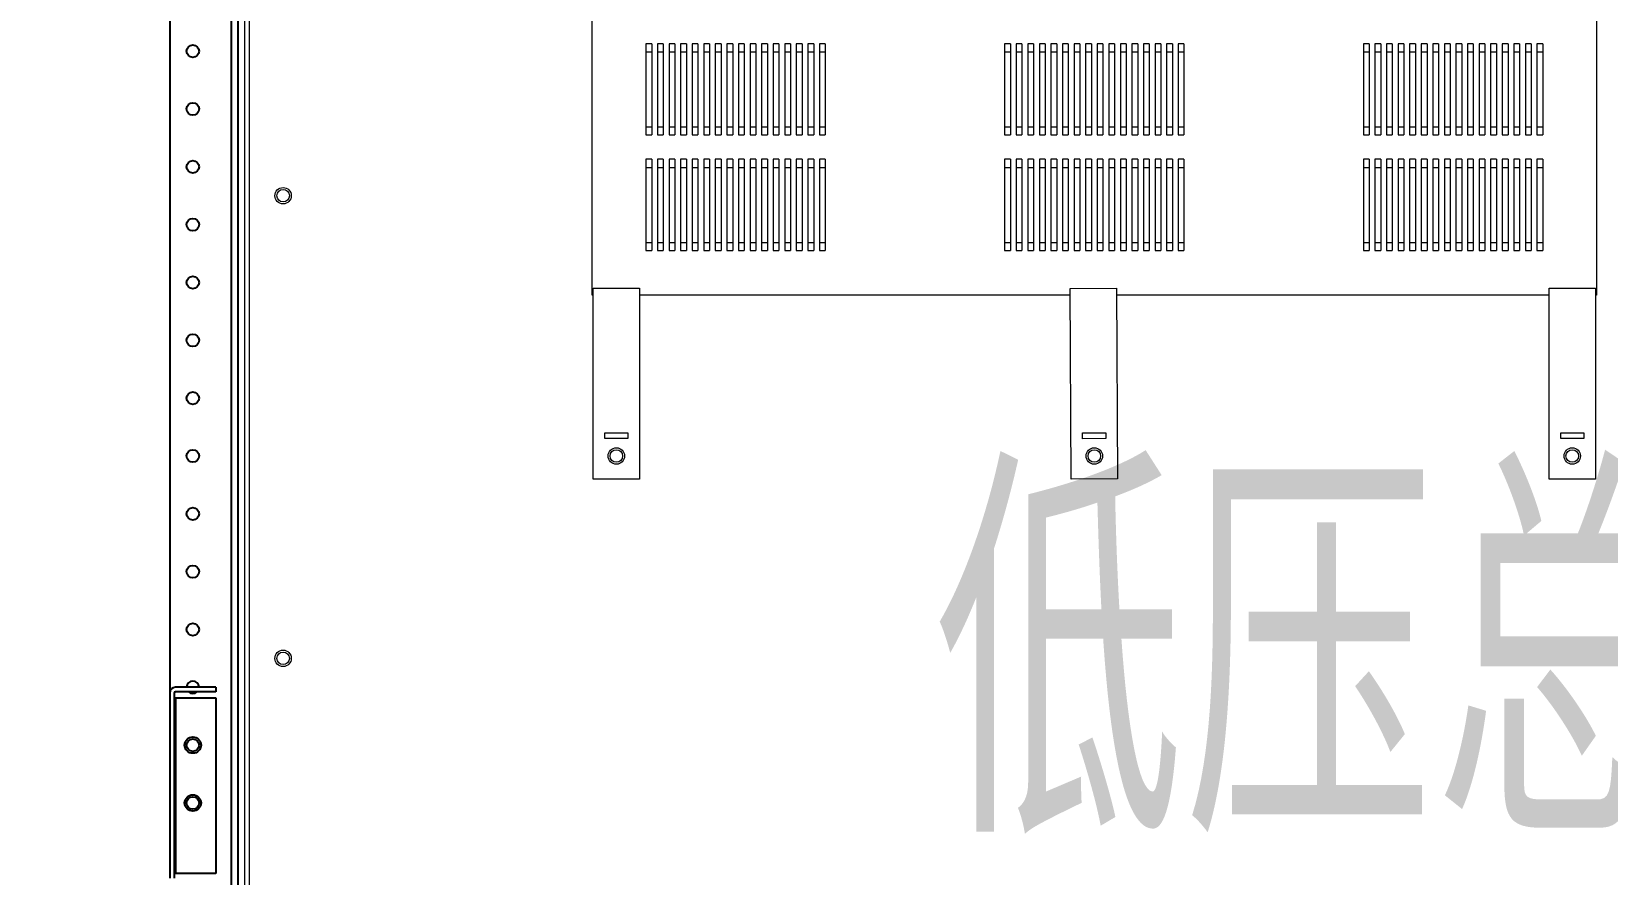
# Model space of a CAD drawing. Extents: x 758840 to 1108724, y -102573 to 143521.
# Drawn here: x 803045 to 803726, y 71162 to 71526 of the extents above; entities that cross this region are included whole.
import ezdxf
from ezdxf.xclip import XClip

# ---------------------------------------------------------------- set-up
doc = ezdxf.new("R2010")
doc.units = 0
doc.header["$LTSCALE"] = 1000
doc.header["$MEASUREMENT"] = 0
for name, color, linetype in [('02电气-设备', 255, 'Continuous'), ('LWIRE', 1, 'Continuous'), ('钢盖板', 6, 'Continuous')]:
    doc.layers.add(name, color=color, linetype=linetype)
doc.styles.get("Standard").update_dxf_attribs({"font": 'gbenor.shx', "bigfont": 'gbcbig.shx'})

# ---------------------------------------------------------------- blocks, each defined once
blk = doc.blocks.new('联络柜')
at = {"linetype": 'Continuous', "lineweight": 25}
for p, q in [((1167.5, 1115), (1167.5, 597.5)), ((1194, 1115), (1194, 85)), ((1197, 1115), (1197, 82)), ((1187.5, 600), (1170, 600)), ((1187.5, 600), (1187.5, 598)), ((1167.5, 597.5), (1167.5, 517.5)), ((1169.5, 597.5), (1169.5, 517.5)), ((1169.5, 595.5), (1170, 595.5)), ((1187.5, 598), (1170, 598)), ((1170, 595.5), (1170, 519.5)), ((1170, 595.5), (1187.5, 595.5)), ((1187.5, 595.5), (1187.5, 519.5)), ((1170, 519.5), (1169.5, 519.5)), ((1187.5, 519.5), (1170, 519.5))]:
    blk.add_line(p, q, dxfattribs=at)
for centre, radius in [((1177.5, 875), 2.7), ((1177.5, 850), 2.7), ((1177.5, 825), 2.7), ((1177.5, 800), 2.7), ((1177.5, 775), 2.7), ((1177.5, 750), 2.7), ((1177.5, 725), 2.7), ((1177.5, 700), 2.7), ((1177.5, 675), 2.7), ((1177.5, 650), 2.7), ((1177.5, 625), 2.7), ((1177.5, 575), 3.55), ((1177.5, 575), 2.7), ((1177.5, 550), 3.55), ((1177.5, 550), 2.7)]:
    blk.add_circle(centre, radius, dxfattribs=at)
for centre, radius, start, end in [((1170, 597.5), 2.5, 90, 180), ((1177.5, 600), 2.7, 0, 180), ((1170, 597.5), 0.5, 90, 180), ((1177.5, 600), 2.7, 227.79455, 312.20545)]:
    blk.add_arc(centre, radius, start, end, dxfattribs=at)
blk = doc.blocks.new('低压总进线柜')
at = {"linetype": 'Continuous', "lineweight": 15}
for p, q in [((1194, 1189.8), (1194, 1)), ((1197, 1), (1197, 1189.8)), ((1192, 717.5), (1192, 5)), ((610.5, 510), (630.5, 510)), ((610.5, 427.5), (610.5, 510)), ((630.5, 510), (630.5, 427.5)), ((816.94, 509.94), (836.94, 510.06)), ((817.4, 427.45), (816.94, 509.94)), ((836.94, 510.06), (837.4, 427.56)), ((1023.5, 427.5), (1023.5, 510)), ((1023.5, 510), (1043.5, 510)), ((1043.5, 510), (1043.5, 427.5)), ((615.5, 492.5), (625.5, 492.5)), ((615.5, 490), (615.5, 492.5)), ((625.5, 492.5), (625.5, 490)), ((822.04, 492.47), (832.04, 492.53)), ((822.06, 489.97), (822.04, 492.47)), ((832.04, 492.53), (832.06, 490.03)), ((1028.5, 490), (1028.5, 492.5)), ((1028.5, 492.5), (1038.5, 492.5)), ((1038.5, 492.5), (1038.5, 490)), ((625.5, 490), (615.5, 490)), ((832.06, 490.03), (822.06, 489.97)), ((1038.5, 490), (1028.5, 490)), ((610, 430.5), (610.5, 430.5)), ((610, 65), (610, 430.5)), ((630.5, 430.5), (817.38, 430.5)), ((837.38, 430.5), (1023.5, 430.5)), ((1043.5, 430.5), (1044, 430.5)), ((1044, 430.5), (1044, 65)), ((630.5, 427.5), (610.5, 427.5)), ((837.4, 427.56), (817.4, 427.45)), ((1043.5, 427.5), (1023.5, 427.5)), ((635.75, 411.24), (633.25, 411.24)), ((633.25, 407.74), (633.25, 411.24)), ((635.75, 407.74), (635.75, 411.24)), ((640.75, 411.24), (638.25, 411.24)), ((638.25, 407.74), (638.25, 411.24)), ((640.75, 407.74), (640.75, 411.24)), ((645.75, 411.24), (643.25, 411.24)), ((643.25, 407.74), (643.25, 411.24)), ((645.75, 407.74), (645.75, 411.24)), ((650.75, 411.24), (648.25, 411.24)), ((648.25, 407.74), (648.25, 411.24)), ((650.75, 407.74), (650.75, 411.24)), ((655.75, 411.24), (653.25, 411.24)), ((653.25, 407.74), (653.25, 411.24)), ((655.75, 407.74), (655.75, 411.24)), ((660.75, 411.24), (658.25, 411.24)), ((658.25, 407.74), (658.25, 411.24)), ((660.75, 407.74), (660.75, 411.24)), ((665.75, 411.24), (663.25, 411.24)), ((663.25, 407.74), (663.25, 411.24)), ((665.75, 407.74), (665.75, 411.24)), ((670.75, 411.24), (668.25, 411.24)), ((668.25, 407.74), (668.25, 411.24)), ((670.75, 407.74), (670.75, 411.24)), ((675.75, 411.24), (673.25, 411.24)), ((673.25, 407.74), (673.25, 411.24)), ((675.75, 407.74), (675.75, 411.24)), ((680.75, 411.24), (678.25, 411.24)), ((678.25, 407.74), (678.25, 411.24)), ((680.75, 407.74), (680.75, 411.24)), ((685.75, 411.24), (683.25, 411.24)), ((683.25, 407.74), (683.25, 411.24)), ((685.75, 407.74), (685.75, 411.24)), ((690.75, 411.24), (688.25, 411.24)), ((688.25, 407.74), (688.25, 411.24)), ((690.75, 407.74), (690.75, 411.24)), ((695.75, 411.24), (693.25, 411.24)), ((693.25, 407.74), (693.25, 411.24)), ((695.75, 407.74), (695.75, 411.24)), ((700.75, 411.24), (698.25, 411.24)), ((698.25, 407.74), (698.25, 411.24)), ((700.75, 407.74), (700.75, 411.24)), ((705.75, 411.24), (703.25, 411.24)), ((703.25, 407.74), (703.25, 411.24)), ((705.75, 407.74), (705.75, 411.24)), ((710.75, 411.24), (708.25, 411.24)), ((708.25, 407.74), (708.25, 411.24)), ((710.75, 407.74), (710.75, 411.24)), ((790.75, 411.24), (788.25, 411.24)), ((788.25, 407.74), (788.25, 411.24)), ((790.75, 407.74), (790.75, 411.24)), ((795.75, 411.24), (793.25, 411.24)), ((793.25, 407.74), (793.25, 411.24)), ((795.75, 407.74), (795.75, 411.24)), ((800.75, 411.24), (798.25, 411.24)), ((798.25, 407.74), (798.25, 411.24)), ((800.75, 407.74), (800.75, 411.24)), ((805.75, 411.24), (803.25, 411.24)), ((803.25, 407.74), (803.25, 411.24)), ((805.75, 407.74), (805.75, 411.24)), ((810.75, 411.24), (808.25, 411.24)), ((808.25, 407.74), (808.25, 411.24)), ((810.75, 407.74), (810.75, 411.24)), ((815.75, 411.24), (813.25, 411.24)), ((813.25, 407.74), (813.25, 411.24)), ((815.75, 407.74), (815.75, 411.24)), ((820.75, 411.24), (818.25, 411.24)), ((818.25, 407.74), (818.25, 411.24)), ((820.75, 407.74), (820.75, 411.24)), ((825.75, 411.24), (823.25, 411.24)), ((823.25, 407.74), (823.25, 411.24)), ((825.75, 407.74), (825.75, 411.24)), ((830.75, 411.24), (828.25, 411.24)), ((828.25, 407.74), (828.25, 411.24)), ((830.75, 407.74), (830.75, 411.24)), ((835.75, 411.24), (833.25, 411.24)), ((833.25, 407.74), (833.25, 411.24)), ((835.75, 407.74), (835.75, 411.24)), ((840.75, 411.24), (838.25, 411.24)), ((838.25, 407.74), (838.25, 411.24)), ((840.75, 407.74), (840.75, 411.24)), ((845.75, 411.24), (843.25, 411.24)), ((843.25, 407.74), (843.25, 411.24)), ((845.75, 407.74), (845.75, 411.24)), ((850.75, 411.24), (848.25, 411.24)), ((848.25, 407.74), (848.25, 411.24)), ((850.75, 407.74), (850.75, 411.24)), ((855.75, 411.24), (853.25, 411.24)), ((853.25, 407.74), (853.25, 411.24)), ((855.75, 407.74), (855.75, 411.24)), ((860.75, 411.24), (858.25, 411.24)), ((858.25, 407.74), (858.25, 411.24)), ((860.75, 407.74), (860.75, 411.24)), ((865.75, 411.24), (863.25, 411.24)), ((863.25, 407.74), (863.25, 411.24)), ((865.75, 407.74), (865.75, 411.24)), ((945.75, 411.24), (943.25, 411.24)), ((943.25, 407.74), (943.25, 411.24)), ((945.75, 407.74), (945.75, 411.24)), ((950.75, 411.24), (948.25, 411.24)), ((948.25, 407.74), (948.25, 411.24)), ((950.75, 407.74), (950.75, 411.24)), ((955.75, 411.24), (953.25, 411.24)), ((953.25, 407.74), (953.25, 411.24)), ((955.75, 407.74), (955.75, 411.24)), ((960.75, 411.24), (958.25, 411.24)), ((958.25, 407.74), (958.25, 411.24)), ((960.75, 407.74), (960.75, 411.24)), ((965.75, 411.24), (963.25, 411.24)), ((963.25, 407.74), (963.25, 411.24)), ((965.75, 407.74), (965.75, 411.24)), ((970.75, 411.24), (968.25, 411.24)), ((968.25, 407.74), (968.25, 411.24)), ((970.75, 407.74), (970.75, 411.24)), ((975.75, 411.24), (973.25, 411.24)), ((973.25, 407.74), (973.25, 411.24)), ((975.75, 407.74), (975.75, 411.24)), ((980.75, 411.24), (978.25, 411.24)), ((978.25, 407.74), (978.25, 411.24)), ((980.75, 407.74), (980.75, 411.24)), ((985.75, 411.24), (983.25, 411.24)), ((983.25, 407.74), (983.25, 411.24)), ((985.75, 407.74), (985.75, 411.24)), ((990.75, 411.24), (988.25, 411.24)), ((988.25, 407.74), (988.25, 411.24)), ((990.75, 407.74), (990.75, 411.24)), ((995.75, 411.24), (993.25, 411.24)), ((993.25, 407.74), (993.25, 411.24)), ((995.75, 407.74), (995.75, 411.24)), ((1000.75, 411.24), (998.25, 411.24)), ((998.25, 407.74), (998.25, 411.24)), ((1000.75, 407.74), (1000.75, 411.24)), ((1005.75, 411.24), (1003.25, 411.24)), ((1003.25, 407.74), (1003.25, 411.24)), ((1005.75, 407.74), (1005.75, 411.24)), ((1010.75, 411.24), (1008.25, 411.24)), ((1008.25, 407.74), (1008.25, 411.24)), ((1010.75, 407.74), (1010.75, 411.24)), ((1015.75, 411.24), (1013.25, 411.24)), ((1013.25, 407.74), (1013.25, 411.24)), ((1015.75, 407.74), (1015.75, 411.24)), ((1020.75, 411.24), (1018.25, 411.24)), ((1018.25, 407.74), (1018.25, 411.24)), ((1020.75, 407.74), (1020.75, 411.24)), ((635.75, 407.74), (633.25, 407.74)), ((633.25, 375.26), (633.25, 407.74)), ((635.75, 375.26), (635.75, 407.74)), ((640.75, 407.74), (638.25, 407.74)), ((638.25, 375.26), (638.25, 407.74)), ((640.75, 375.26), (640.75, 407.74)), ((645.75, 407.74), (643.25, 407.74)), ((643.25, 375.26), (643.25, 407.74)), ((645.75, 375.26), (645.75, 407.74)), ((650.75, 407.74), (648.25, 407.74)), ((648.25, 375.26), (648.25, 407.74)), ((650.75, 375.26), (650.75, 407.74)), ((655.75, 407.74), (653.25, 407.74)), ((653.25, 375.26), (653.25, 407.74)), ((655.75, 375.26), (655.75, 407.74)), ((660.75, 407.74), (658.25, 407.74)), ((658.25, 375.26), (658.25, 407.74)), ((660.75, 375.26), (660.75, 407.74)), ((665.75, 407.74), (663.25, 407.74)), ((663.25, 375.26), (663.25, 407.74)), ((665.75, 375.26), (665.75, 407.74)), ((670.75, 407.74), (668.25, 407.74)), ((668.25, 375.26), (668.25, 407.74)), ((670.75, 375.26), (670.75, 407.74)), ((675.75, 407.74), (673.25, 407.74)), ((673.25, 375.26), (673.25, 407.74)), ((675.75, 375.26), (675.75, 407.74)), ((680.75, 407.74), (678.25, 407.74)), ((678.25, 375.26), (678.25, 407.74)), ((680.75, 375.26), (680.75, 407.74)), ((685.75, 407.74), (683.25, 407.74)), ((683.25, 375.26), (683.25, 407.74)), ((685.75, 375.26), (685.75, 407.74)), ((690.75, 407.74), (688.25, 407.74)), ((688.25, 375.26), (688.25, 407.74)), ((690.75, 375.26), (690.75, 407.74)), ((695.75, 407.74), (693.25, 407.74)), ((693.25, 375.26), (693.25, 407.74)), ((695.75, 375.26), (695.75, 407.74)), ((700.75, 407.74), (698.25, 407.74)), ((698.25, 375.26), (698.25, 407.74)), ((700.75, 375.26), (700.75, 407.74)), ((705.75, 407.74), (703.25, 407.74)), ((703.25, 375.26), (703.25, 407.74)), ((705.75, 375.26), (705.75, 407.74)), ((710.75, 407.74), (708.25, 407.74)), ((708.25, 375.26), (708.25, 407.74)), ((710.75, 375.26), (710.75, 407.74)), ((790.75, 407.74), (788.25, 407.74)), ((788.25, 375.26), (788.25, 407.74)), ((790.75, 375.26), (790.75, 407.74)), ((795.75, 407.74), (793.25, 407.74)), ((793.25, 375.26), (793.25, 407.74)), ((795.75, 375.26), (795.75, 407.74)), ((800.75, 407.74), (798.25, 407.74)), ((798.25, 375.26), (798.25, 407.74)), ((800.75, 375.26), (800.75, 407.74)), ((805.75, 407.74), (803.25, 407.74)), ((803.25, 375.26), (803.25, 407.74)), ((805.75, 375.26), (805.75, 407.74)), ((810.75, 407.74), (808.25, 407.74)), ((808.25, 375.26), (808.25, 407.74)), ((810.75, 375.26), (810.75, 407.74)), ((815.75, 407.74), (813.25, 407.74)), ((813.25, 375.26), (813.25, 407.74)), ((815.75, 375.26), (815.75, 407.74)), ((820.75, 407.74), (818.25, 407.74)), ((818.25, 375.26), (818.25, 407.74)), ((820.75, 375.26), (820.75, 407.74)), ((825.75, 407.74), (823.25, 407.74)), ((823.25, 375.26), (823.25, 407.74)), ((825.75, 375.26), (825.75, 407.74)), ((830.75, 407.74), (828.25, 407.74)), ((828.25, 375.26), (828.25, 407.74)), ((830.75, 375.26), (830.75, 407.74)), ((835.75, 407.74), (833.25, 407.74)), ((833.25, 375.26), (833.25, 407.74)), ((835.75, 375.26), (835.75, 407.74)), ((840.75, 407.74), (838.25, 407.74)), ((838.25, 375.26), (838.25, 407.74)), ((840.75, 375.26), (840.75, 407.74)), ((845.75, 407.74), (843.25, 407.74)), ((843.25, 375.26), (843.25, 407.74)), ((845.75, 375.26), (845.75, 407.74)), ((850.75, 407.74), (848.25, 407.74)), ((848.25, 375.26), (848.25, 407.74)), ((850.75, 375.26), (850.75, 407.74)), ((855.75, 407.74), (853.25, 407.74)), ((853.25, 375.26), (853.25, 407.74)), ((855.75, 375.26), (855.75, 407.74)), ((860.75, 407.74), (858.25, 407.74)), ((858.25, 375.26), (858.25, 407.74)), ((860.75, 375.26), (860.75, 407.74)), ((865.75, 407.74), (863.25, 407.74)), ((863.25, 375.26), (863.25, 407.74)), ((865.75, 375.26), (865.75, 407.74)), ((945.75, 407.74), (943.25, 407.74)), ((943.25, 375.26), (943.25, 407.74)), ((945.75, 375.26), (945.75, 407.74)), ((950.75, 407.74), (948.25, 407.74)), ((948.25, 375.26), (948.25, 407.74)), ((950.75, 375.26), (950.75, 407.74)), ((955.75, 407.74), (953.25, 407.74)), ((953.25, 375.26), (953.25, 407.74)), ((955.75, 375.26), (955.75, 407.74)), ((960.75, 407.74), (958.25, 407.74)), ((958.25, 375.26), (958.25, 407.74)), ((960.75, 375.26), (960.75, 407.74)), ((965.75, 407.74), (963.25, 407.74)), ((963.25, 375.26), (963.25, 407.74)), ((965.75, 375.26), (965.75, 407.74)), ((970.75, 407.74), (968.25, 407.74)), ((968.25, 375.26), (968.25, 407.74)), ((970.75, 375.26), (970.75, 407.74)), ((975.75, 407.74), (973.25, 407.74)), ((973.25, 375.26), (973.25, 407.74)), ((975.75, 375.26), (975.75, 407.74)), ((980.75, 407.74), (978.25, 407.74)), ((978.25, 375.26), (978.25, 407.74)), ((980.75, 375.26), (980.75, 407.74)), ((985.75, 407.74), (983.25, 407.74)), ((983.25, 375.26), (983.25, 407.74)), ((985.75, 375.26), (985.75, 407.74)), ((990.75, 407.74), (988.25, 407.74)), ((988.25, 375.26), (988.25, 407.74)), ((990.75, 375.26), (990.75, 407.74)), ((995.75, 407.74), (993.25, 407.74)), ((993.25, 375.26), (993.25, 407.74)), ((995.75, 375.26), (995.75, 407.74)), ((1000.75, 407.74), (998.25, 407.74)), ((998.25, 375.26), (998.25, 407.74)), ((1000.75, 375.26), (1000.75, 407.74)), ((1005.75, 407.74), (1003.25, 407.74)), ((1003.25, 375.26), (1003.25, 407.74)), ((1005.75, 375.26), (1005.75, 407.74)), ((1010.75, 407.74), (1008.25, 407.74)), ((1008.25, 375.26), (1008.25, 407.74)), ((1010.75, 375.26), (1010.75, 407.74)), ((1015.75, 407.74), (1013.25, 407.74)), ((1013.25, 375.26), (1013.25, 407.74)), ((1015.75, 375.26), (1015.75, 407.74)), ((1020.75, 407.74), (1018.25, 407.74)), ((1018.25, 375.26), (1018.25, 407.74)), ((1020.75, 375.26), (1020.75, 407.74)), ((635.75, 375.26), (633.25, 375.26)), ((633.25, 371.76), (633.25, 375.26)), ((635.75, 371.76), (635.75, 375.26)), ((640.75, 375.26), (638.25, 375.26)), ((638.25, 371.76), (638.25, 375.26)), ((640.75, 371.76), (640.75, 375.26)), ((645.75, 375.26), (643.25, 375.26)), ((643.25, 371.76), (643.25, 375.26)), ((645.75, 371.76), (645.75, 375.26)), ((650.75, 375.26), (648.25, 375.26)), ((648.25, 371.76), (648.25, 375.26)), ((650.75, 371.76), (650.75, 375.26)), ((655.75, 375.26), (653.25, 375.26)), ((653.25, 371.76), (653.25, 375.26)), ((655.75, 371.76), (655.75, 375.26)), ((660.75, 375.26), (658.25, 375.26)), ((658.25, 371.76), (658.25, 375.26)), ((660.75, 371.76), (660.75, 375.26)), ((665.75, 375.26), (663.25, 375.26)), ((663.25, 371.76), (663.25, 375.26)), ((665.75, 371.76), (665.75, 375.26)), ((670.75, 375.26), (668.25, 375.26)), ((668.25, 371.76), (668.25, 375.26)), ((670.75, 371.76), (670.75, 375.26)), ((675.75, 375.26), (673.25, 375.26)), ((673.25, 371.76), (673.25, 375.26)), ((675.75, 371.76), (675.75, 375.26)), ((680.75, 375.26), (678.25, 375.26)), ((678.25, 371.76), (678.25, 375.26)), ((680.75, 371.76), (680.75, 375.26)), ((685.75, 375.26), (683.25, 375.26)), ((683.25, 371.76), (683.25, 375.26)), ((685.75, 371.76), (685.75, 375.26)), ((690.75, 375.26), (688.25, 375.26)), ((688.25, 371.76), (688.25, 375.26)), ((690.75, 371.76), (690.75, 375.26)), ((695.75, 375.26), (693.25, 375.26)), ((693.25, 371.76), (693.25, 375.26)), ((695.75, 371.76), (695.75, 375.26)), ((700.75, 375.26), (698.25, 375.26)), ((698.25, 371.76), (698.25, 375.26)), ((700.75, 371.76), (700.75, 375.26)), ((705.75, 375.26), (703.25, 375.26)), ((703.25, 371.76), (703.25, 375.26)), ((705.75, 371.76), (705.75, 375.26)), ((710.75, 375.26), (708.25, 375.26)), ((708.25, 371.76), (708.25, 375.26)), ((710.75, 371.76), (710.75, 375.26)), ((790.75, 375.26), (788.25, 375.26)), ((788.25, 371.76), (788.25, 375.26)), ((790.75, 371.76), (790.75, 375.26)), ((795.75, 375.26), (793.25, 375.26)), ((793.25, 371.76), (793.25, 375.26)), ((795.75, 371.76), (795.75, 375.26)), ((800.75, 375.26), (798.25, 375.26)), ((798.25, 371.76), (798.25, 375.26)), ((800.75, 371.76), (800.75, 375.26)), ((805.75, 375.26), (803.25, 375.26)), ((803.25, 371.76), (803.25, 375.26)), ((805.75, 371.76), (805.75, 375.26)), ((810.75, 375.26), (808.25, 375.26)), ((808.25, 371.76), (808.25, 375.26)), ((810.75, 371.76), (810.75, 375.26)), ((815.75, 375.26), (813.25, 375.26)), ((813.25, 371.76), (813.25, 375.26)), ((815.75, 371.76), (815.75, 375.26)), ((820.75, 375.26), (818.25, 375.26)), ((818.25, 371.76), (818.25, 375.26)), ((820.75, 371.76), (820.75, 375.26)), ((825.75, 375.26), (823.25, 375.26)), ((823.25, 371.76), (823.25, 375.26)), ((825.75, 371.76), (825.75, 375.26)), ((830.75, 375.26), (828.25, 375.26)), ((828.25, 371.76), (828.25, 375.26)), ((830.75, 371.76), (830.75, 375.26)), ((835.75, 375.26), (833.25, 375.26)), ((833.25, 371.76), (833.25, 375.26)), ((835.75, 371.76), (835.75, 375.26)), ((840.75, 375.26), (838.25, 375.26)), ((838.25, 371.76), (838.25, 375.26)), ((840.75, 371.76), (840.75, 375.26)), ((845.75, 375.26), (843.25, 375.26)), ((843.25, 371.76), (843.25, 375.26)), ((845.75, 371.76), (845.75, 375.26)), ((850.75, 375.26), (848.25, 375.26)), ((848.25, 371.76), (848.25, 375.26)), ((850.75, 371.76), (850.75, 375.26)), ((855.75, 375.26), (853.25, 375.26)), ((853.25, 371.76), (853.25, 375.26)), ((855.75, 371.76), (855.75, 375.26)), ((860.75, 375.26), (858.25, 375.26)), ((858.25, 371.76), (858.25, 375.26)), ((860.75, 371.76), (860.75, 375.26)), ((865.75, 375.26), (863.25, 375.26)), ((863.25, 371.76), (863.25, 375.26)), ((865.75, 371.76), (865.75, 375.26)), ((945.75, 375.26), (943.25, 375.26)), ((943.25, 371.76), (943.25, 375.26)), ((945.75, 371.76), (945.75, 375.26)), ((950.75, 375.26), (948.25, 375.26)), ((948.25, 371.76), (948.25, 375.26)), ((950.75, 371.76), (950.75, 375.26)), ((955.75, 375.26), (953.25, 375.26)), ((953.25, 371.76), (953.25, 375.26)), ((955.75, 371.76), (955.75, 375.26)), ((960.75, 375.26), (958.25, 375.26)), ((958.25, 371.76), (958.25, 375.26)), ((960.75, 371.76), (960.75, 375.26)), ((965.75, 375.26), (963.25, 375.26)), ((963.25, 371.76), (963.25, 375.26)), ((965.75, 371.76), (965.75, 375.26)), ((970.75, 375.26), (968.25, 375.26)), ((968.25, 371.76), (968.25, 375.26)), ((970.75, 371.76), (970.75, 375.26)), ((975.75, 375.26), (973.25, 375.26)), ((973.25, 371.76), (973.25, 375.26)), ((975.75, 371.76), (975.75, 375.26)), ((980.75, 375.26), (978.25, 375.26)), ((978.25, 371.76), (978.25, 375.26)), ((980.75, 371.76), (980.75, 375.26)), ((985.75, 375.26), (983.25, 375.26)), ((983.25, 371.76), (983.25, 375.26)), ((985.75, 371.76), (985.75, 375.26)), ((990.75, 375.26), (988.25, 375.26)), ((988.25, 371.76), (988.25, 375.26)), ((990.75, 371.76), (990.75, 375.26)), ((995.75, 375.26), (993.25, 375.26)), ((993.25, 371.76), (993.25, 375.26)), ((995.75, 371.76), (995.75, 375.26)), ((1000.75, 375.26), (998.25, 375.26)), ((998.25, 371.76), (998.25, 375.26)), ((1000.75, 371.76), (1000.75, 375.26)), ((1005.75, 375.26), (1003.25, 375.26)), ((1003.25, 371.76), (1003.25, 375.26)), ((1005.75, 371.76), (1005.75, 375.26)), ((1010.75, 375.26), (1008.25, 375.26)), ((1008.25, 371.76), (1008.25, 375.26)), ((1010.75, 371.76), (1010.75, 375.26)), ((1015.75, 375.26), (1013.25, 375.26)), ((1013.25, 371.76), (1013.25, 375.26)), ((1015.75, 371.76), (1015.75, 375.26)), ((1020.75, 375.26), (1018.25, 375.26)), ((1018.25, 371.76), (1018.25, 375.26)), ((1020.75, 371.76), (1020.75, 375.26)), ((633.25, 371.76), (635.75, 371.76)), ((638.25, 371.76), (640.75, 371.76)), ((643.25, 371.76), (645.75, 371.76)), ((648.25, 371.76), (650.75, 371.76)), ((653.25, 371.76), (655.75, 371.76)), ((658.25, 371.76), (660.75, 371.76)), ((663.25, 371.76), (665.75, 371.76)), ((668.25, 371.76), (670.75, 371.76)), ((673.25, 371.76), (675.75, 371.76)), ((678.25, 371.76), (680.75, 371.76)), ((683.25, 371.76), (685.75, 371.76)), ((688.25, 371.76), (690.75, 371.76)), ((693.25, 371.76), (695.75, 371.76)), ((698.25, 371.76), (700.75, 371.76)), ((703.25, 371.76), (705.75, 371.76)), ((708.25, 371.76), (710.75, 371.76)), ((788.25, 371.76), (790.75, 371.76)), ((793.25, 371.76), (795.75, 371.76)), ((798.25, 371.76), (800.75, 371.76)), ((803.25, 371.76), (805.75, 371.76)), ((808.25, 371.76), (810.75, 371.76)), ((813.25, 371.76), (815.75, 371.76)), ((818.25, 371.76), (820.75, 371.76)), ((823.25, 371.76), (825.75, 371.76)), ((828.25, 371.76), (830.75, 371.76)), ((833.25, 371.76), (835.75, 371.76)), ((838.25, 371.76), (840.75, 371.76)), ((843.25, 371.76), (845.75, 371.76)), ((848.25, 371.76), (850.75, 371.76)), ((853.25, 371.76), (855.75, 371.76)), ((858.25, 371.76), (860.75, 371.76)), ((863.25, 371.76), (865.75, 371.76)), ((943.25, 371.76), (945.75, 371.76)), ((948.25, 371.76), (950.75, 371.76)), ((953.25, 371.76), (955.75, 371.76)), ((958.25, 371.76), (960.75, 371.76)), ((963.25, 371.76), (965.75, 371.76)), ((968.25, 371.76), (970.75, 371.76)), ((973.25, 371.76), (975.75, 371.76)), ((978.25, 371.76), (980.75, 371.76)), ((983.25, 371.76), (985.75, 371.76)), ((988.25, 371.76), (990.75, 371.76)), ((993.25, 371.76), (995.75, 371.76)), ((998.25, 371.76), (1000.75, 371.76)), ((1003.25, 371.76), (1005.75, 371.76)), ((1008.25, 371.76), (1010.75, 371.76)), ((1013.25, 371.76), (1015.75, 371.76)), ((1018.25, 371.76), (1020.75, 371.76)), ((633.25, 357.74), (633.25, 361.24)), ((635.75, 361.24), (633.25, 361.24)), ((635.75, 357.74), (635.75, 361.24)), ((638.25, 357.74), (638.25, 361.24)), ((640.75, 361.24), (638.25, 361.24)), ((640.75, 357.74), (640.75, 361.24)), ((643.25, 357.74), (643.25, 361.24)), ((645.75, 361.24), (643.25, 361.24)), ((645.75, 357.74), (645.75, 361.24)), ((648.25, 357.74), (648.25, 361.24)), ((650.75, 361.24), (648.25, 361.24)), ((650.75, 357.74), (650.75, 361.24)), ((653.25, 357.74), (653.25, 361.24)), ((655.75, 361.24), (653.25, 361.24)), ((655.75, 357.74), (655.75, 361.24)), ((658.25, 357.74), (658.25, 361.24)), ((660.75, 361.24), (658.25, 361.24)), ((660.75, 357.74), (660.75, 361.24)), ((663.25, 357.74), (663.25, 361.24)), ((665.75, 361.24), (663.25, 361.24)), ((665.75, 357.74), (665.75, 361.24)), ((668.25, 357.74), (668.25, 361.24)), ((670.75, 361.24), (668.25, 361.24)), ((670.75, 357.74), (670.75, 361.24)), ((673.25, 357.74), (673.25, 361.24)), ((675.75, 361.24), (673.25, 361.24)), ((675.75, 357.74), (675.75, 361.24)), ((678.25, 357.74), (678.25, 361.24)), ((680.75, 361.24), (678.25, 361.24)), ((680.75, 357.74), (680.75, 361.24)), ((683.25, 357.74), (683.25, 361.24)), ((685.75, 361.24), (683.25, 361.24)), ((685.75, 357.74), (685.75, 361.24)), ((688.25, 357.74), (688.25, 361.24)), ((690.75, 361.24), (688.25, 361.24)), ((690.75, 357.74), (690.75, 361.24)), ((695.75, 361.24), (693.25, 361.24)), ((693.25, 357.74), (693.25, 361.24)), ((695.75, 357.74), (695.75, 361.24)), ((700.75, 361.24), (698.25, 361.24)), ((698.25, 357.74), (698.25, 361.24)), ((700.75, 357.74), (700.75, 361.24)), ((705.75, 361.24), (703.25, 361.24)), ((703.25, 357.74), (703.25, 361.24)), ((705.75, 357.74), (705.75, 361.24)), ((710.75, 361.24), (708.25, 361.24)), ((708.25, 357.74), (708.25, 361.24)), ((710.75, 357.74), (710.75, 361.24)), ((790.75, 361.24), (788.25, 361.24)), ((788.25, 357.74), (788.25, 361.24)), ((790.75, 357.74), (790.75, 361.24)), ((795.75, 361.24), (793.25, 361.24)), ((793.25, 357.74), (793.25, 361.24)), ((795.75, 357.74), (795.75, 361.24)), ((800.75, 361.24), (798.25, 361.24)), ((798.25, 357.74), (798.25, 361.24)), ((800.75, 357.74), (800.75, 361.24)), ((805.75, 361.24), (803.25, 361.24)), ((803.25, 357.74), (803.25, 361.24)), ((805.75, 357.74), (805.75, 361.24)), ((810.75, 361.24), (808.25, 361.24)), ((808.25, 357.74), (808.25, 361.24)), ((810.75, 357.74), (810.75, 361.24)), ((815.75, 361.24), (813.25, 361.24)), ((813.25, 357.74), (813.25, 361.24)), ((815.75, 357.74), (815.75, 361.24)), ((820.75, 361.24), (818.25, 361.24)), ((818.25, 357.74), (818.25, 361.24)), ((820.75, 357.74), (820.75, 361.24)), ((825.75, 361.24), (823.25, 361.24)), ((823.25, 357.74), (823.25, 361.24)), ((825.75, 357.74), (825.75, 361.24)), ((830.75, 361.24), (828.25, 361.24)), ((828.25, 357.74), (828.25, 361.24)), ((830.75, 357.74), (830.75, 361.24)), ((835.75, 361.24), (833.25, 361.24)), ((833.25, 357.74), (833.25, 361.24)), ((835.75, 357.74), (835.75, 361.24)), ((840.75, 361.24), (838.25, 361.24)), ((838.25, 357.74), (838.25, 361.24)), ((840.75, 357.74), (840.75, 361.24)), ((845.75, 361.24), (843.25, 361.24)), ((843.25, 357.74), (843.25, 361.24)), ((845.75, 357.74), (845.75, 361.24)), ((850.75, 361.24), (848.25, 361.24)), ((848.25, 357.74), (848.25, 361.24)), ((850.75, 357.74), (850.75, 361.24)), ((855.75, 361.24), (853.25, 361.24)), ((853.25, 357.74), (853.25, 361.24)), ((855.75, 357.74), (855.75, 361.24)), ((860.75, 361.24), (858.25, 361.24)), ((858.25, 357.74), (858.25, 361.24)), ((860.75, 357.74), (860.75, 361.24)), ((865.75, 361.24), (863.25, 361.24)), ((863.25, 357.74), (863.25, 361.24)), ((865.75, 357.74), (865.75, 361.24)), ((945.75, 361.24), (943.25, 361.24)), ((943.25, 357.74), (943.25, 361.24)), ((945.75, 357.74), (945.75, 361.24)), ((950.75, 361.24), (948.25, 361.24)), ((948.25, 357.74), (948.25, 361.24)), ((950.75, 357.74), (950.75, 361.24)), ((955.75, 361.24), (953.25, 361.24)), ((953.25, 357.74), (953.25, 361.24)), ((955.75, 357.74), (955.75, 361.24)), ((960.75, 361.24), (958.25, 361.24)), ((958.25, 357.74), (958.25, 361.24)), ((960.75, 357.74), (960.75, 361.24)), ((965.75, 361.24), (963.25, 361.24)), ((963.25, 357.74), (963.25, 361.24)), ((965.75, 357.74), (965.75, 361.24)), ((970.75, 361.24), (968.25, 361.24)), ((968.25, 357.74), (968.25, 361.24)), ((970.75, 357.74), (970.75, 361.24)), ((975.75, 361.24), (973.25, 361.24)), ((973.25, 357.74), (973.25, 361.24)), ((975.75, 357.74), (975.75, 361.24)), ((980.75, 361.24), (978.25, 361.24)), ((978.25, 357.74), (978.25, 361.24)), ((980.75, 357.74), (980.75, 361.24)), ((985.75, 361.24), (983.25, 361.24)), ((983.25, 357.74), (983.25, 361.24)), ((985.75, 357.74), (985.75, 361.24)), ((990.75, 361.24), (988.25, 361.24)), ((988.25, 357.74), (988.25, 361.24)), ((990.75, 357.74), (990.75, 361.24)), ((995.75, 361.24), (993.25, 361.24)), ((993.25, 357.74), (993.25, 361.24)), ((995.75, 357.74), (995.75, 361.24)), ((1000.75, 361.24), (998.25, 361.24)), ((998.25, 357.74), (998.25, 361.24)), ((1000.75, 357.74), (1000.75, 361.24)), ((1005.75, 361.24), (1003.25, 361.24)), ((1003.25, 357.74), (1003.25, 361.24)), ((1005.75, 357.74), (1005.75, 361.24)), ((1010.75, 361.24), (1008.25, 361.24)), ((1008.25, 357.74), (1008.25, 361.24)), ((1010.75, 357.74), (1010.75, 361.24)), ((1015.75, 361.24), (1013.25, 361.24)), ((1013.25, 357.74), (1013.25, 361.24)), ((1015.75, 357.74), (1015.75, 361.24)), ((1020.75, 361.24), (1018.25, 361.24)), ((1018.25, 357.74), (1018.25, 361.24)), ((1020.75, 357.74), (1020.75, 361.24)), ((635.75, 357.74), (633.25, 357.74)), ((633.25, 325.26), (633.25, 357.74)), ((635.75, 325.26), (635.75, 357.74)), ((640.75, 357.74), (638.25, 357.74)), ((638.25, 325.26), (638.25, 357.74)), ((640.75, 325.26), (640.75, 357.74)), ((645.75, 357.74), (643.25, 357.74)), ((643.25, 325.26), (643.25, 357.74)), ((645.75, 325.26), (645.75, 357.74)), ((650.75, 357.74), (648.25, 357.74)), ((648.25, 325.26), (648.25, 357.74)), ((650.75, 325.26), (650.75, 357.74)), ((655.75, 357.74), (653.25, 357.74)), ((653.25, 325.26), (653.25, 357.74)), ((655.75, 325.26), (655.75, 357.74)), ((660.75, 357.74), (658.25, 357.74)), ((658.25, 325.26), (658.25, 357.74)), ((660.75, 325.26), (660.75, 357.74)), ((665.75, 357.74), (663.25, 357.74)), ((663.25, 325.26), (663.25, 357.74)), ((665.75, 325.26), (665.75, 357.74)), ((670.75, 357.74), (668.25, 357.74)), ((668.25, 325.26), (668.25, 357.74)), ((670.75, 325.26), (670.75, 357.74)), ((675.75, 357.74), (673.25, 357.74)), ((673.25, 325.26), (673.25, 357.74)), ((675.75, 325.26), (675.75, 357.74)), ((680.75, 357.74), (678.25, 357.74)), ((678.25, 325.26), (678.25, 357.74)), ((680.75, 325.26), (680.75, 357.74)), ((685.75, 357.74), (683.25, 357.74)), ((683.25, 325.26), (683.25, 357.74)), ((685.75, 325.26), (685.75, 357.74)), ((690.75, 357.74), (688.25, 357.74)), ((688.25, 325.26), (688.25, 357.74)), ((690.75, 325.26), (690.75, 357.74)), ((695.75, 357.74), (693.25, 357.74)), ((693.25, 325.26), (693.25, 357.74)), ((695.75, 325.26), (695.75, 357.74)), ((700.75, 357.74), (698.25, 357.74)), ((698.25, 325.26), (698.25, 357.74)), ((700.75, 325.26), (700.75, 357.74)), ((705.75, 357.74), (703.25, 357.74)), ((703.25, 325.26), (703.25, 357.74)), ((705.75, 325.26), (705.75, 357.74)), ((710.75, 357.74), (708.25, 357.74)), ((708.25, 325.26), (708.25, 357.74)), ((710.75, 325.26), (710.75, 357.74)), ((790.75, 357.74), (788.25, 357.74)), ((788.25, 325.26), (788.25, 357.74)), ((790.75, 325.26), (790.75, 357.74)), ((795.75, 357.74), (793.25, 357.74)), ((793.25, 325.26), (793.25, 357.74)), ((795.75, 325.26), (795.75, 357.74)), ((800.75, 357.74), (798.25, 357.74)), ((798.25, 325.26), (798.25, 357.74)), ((800.75, 325.26), (800.75, 357.74)), ((805.75, 357.74), (803.25, 357.74)), ((803.25, 325.26), (803.25, 357.74)), ((805.75, 325.26), (805.75, 357.74)), ((810.75, 357.74), (808.25, 357.74)), ((808.25, 325.26), (808.25, 357.74)), ((810.75, 325.26), (810.75, 357.74)), ((815.75, 357.74), (813.25, 357.74)), ((813.25, 325.26), (813.25, 357.74)), ((815.75, 325.26), (815.75, 357.74)), ((820.75, 357.74), (818.25, 357.74)), ((818.25, 325.26), (818.25, 357.74)), ((820.75, 325.26), (820.75, 357.74)), ((825.75, 357.74), (823.25, 357.74)), ((823.25, 325.26), (823.25, 357.74)), ((825.75, 325.26), (825.75, 357.74)), ((830.75, 357.74), (828.25, 357.74)), ((828.25, 325.26), (828.25, 357.74)), ((830.75, 325.26), (830.75, 357.74)), ((835.75, 357.74), (833.25, 357.74)), ((833.25, 325.26), (833.25, 357.74)), ((835.75, 325.26), (835.75, 357.74)), ((840.75, 357.74), (838.25, 357.74)), ((838.25, 325.26), (838.25, 357.74)), ((840.75, 325.26), (840.75, 357.74)), ((845.75, 357.74), (843.25, 357.74)), ((843.25, 325.26), (843.25, 357.74)), ((845.75, 325.26), (845.75, 357.74)), ((850.75, 357.74), (848.25, 357.74)), ((848.25, 325.26), (848.25, 357.74)), ((850.75, 325.26), (850.75, 357.74)), ((855.75, 357.74), (853.25, 357.74)), ((853.25, 325.26), (853.25, 357.74)), ((855.75, 325.26), (855.75, 357.74)), ((860.75, 357.74), (858.25, 357.74)), ((858.25, 325.26), (858.25, 357.74)), ((860.75, 325.26), (860.75, 357.74)), ((865.75, 357.74), (863.25, 357.74)), ((863.25, 325.26), (863.25, 357.74)), ((865.75, 325.26), (865.75, 357.74)), ((945.75, 357.74), (943.25, 357.74)), ((943.25, 325.26), (943.25, 357.74)), ((945.75, 325.26), (945.75, 357.74)), ((950.75, 357.74), (948.25, 357.74)), ((948.25, 325.26), (948.25, 357.74)), ((950.75, 325.26), (950.75, 357.74)), ((955.75, 357.74), (953.25, 357.74)), ((953.25, 325.26), (953.25, 357.74)), ((955.75, 325.26), (955.75, 357.74)), ((960.75, 357.74), (958.25, 357.74)), ((958.25, 325.26), (958.25, 357.74)), ((960.75, 325.26), (960.75, 357.74)), ((965.75, 357.74), (963.25, 357.74)), ((963.25, 325.26), (963.25, 357.74)), ((965.75, 325.26), (965.75, 357.74)), ((970.75, 357.74), (968.25, 357.74)), ((968.25, 325.26), (968.25, 357.74)), ((970.75, 325.26), (970.75, 357.74)), ((975.75, 357.74), (973.25, 357.74)), ((973.25, 325.26), (973.25, 357.74)), ((975.75, 325.26), (975.75, 357.74)), ((980.75, 357.74), (978.25, 357.74)), ((978.25, 325.26), (978.25, 357.74)), ((980.75, 325.26), (980.75, 357.74)), ((985.75, 357.74), (983.25, 357.74)), ((983.25, 325.26), (983.25, 357.74)), ((985.75, 325.26), (985.75, 357.74)), ((990.75, 357.74), (988.25, 357.74)), ((988.25, 325.26), (988.25, 357.74)), ((990.75, 325.26), (990.75, 357.74)), ((995.75, 357.74), (993.25, 357.74)), ((993.25, 325.26), (993.25, 357.74)), ((995.75, 325.26), (995.75, 357.74)), ((1000.75, 357.74), (998.25, 357.74)), ((998.25, 325.26), (998.25, 357.74)), ((1000.75, 325.26), (1000.75, 357.74)), ((1005.75, 357.74), (1003.25, 357.74)), ((1003.25, 325.26), (1003.25, 357.74)), ((1005.75, 325.26), (1005.75, 357.74)), ((1010.75, 357.74), (1008.25, 357.74)), ((1008.25, 325.26), (1008.25, 357.74)), ((1010.75, 325.26), (1010.75, 357.74)), ((1015.75, 357.74), (1013.25, 357.74)), ((1013.25, 325.26), (1013.25, 357.74)), ((1015.75, 325.26), (1015.75, 357.74)), ((1020.75, 357.74), (1018.25, 357.74)), ((1018.25, 325.26), (1018.25, 357.74)), ((1020.75, 325.26), (1020.75, 357.74)), ((635.75, 325.26), (633.25, 325.26)), ((633.25, 321.76), (633.25, 325.26)), ((633.25, 321.76), (635.75, 321.76)), ((635.75, 321.76), (635.75, 325.26)), ((640.75, 325.26), (638.25, 325.26)), ((638.25, 321.76), (638.25, 325.26)), ((638.25, 321.76), (640.75, 321.76)), ((640.75, 321.76), (640.75, 325.26)), ((645.75, 325.26), (643.25, 325.26)), ((643.25, 321.76), (643.25, 325.26)), ((643.25, 321.76), (645.75, 321.76)), ((645.75, 321.76), (645.75, 325.26)), ((650.75, 325.26), (648.25, 325.26)), ((648.25, 321.76), (648.25, 325.26)), ((648.25, 321.76), (650.75, 321.76)), ((650.75, 321.76), (650.75, 325.26)), ((655.75, 325.26), (653.25, 325.26)), ((653.25, 321.76), (653.25, 325.26)), ((653.25, 321.76), (655.75, 321.76)), ((655.75, 321.76), (655.75, 325.26)), ((660.75, 325.26), (658.25, 325.26)), ((658.25, 321.76), (658.25, 325.26)), ((658.25, 321.76), (660.75, 321.76)), ((660.75, 321.76), (660.75, 325.26)), ((665.75, 325.26), (663.25, 325.26)), ((663.25, 321.76), (663.25, 325.26)), ((663.25, 321.76), (665.75, 321.76)), ((665.75, 321.76), (665.75, 325.26)), ((670.75, 325.26), (668.25, 325.26)), ((668.25, 321.76), (668.25, 325.26)), ((668.25, 321.76), (670.75, 321.76)), ((670.75, 321.76), (670.75, 325.26)), ((675.75, 325.26), (673.25, 325.26)), ((673.25, 321.76), (673.25, 325.26)), ((673.25, 321.76), (675.75, 321.76)), ((675.75, 321.76), (675.75, 325.26)), ((680.75, 325.26), (678.25, 325.26)), ((678.25, 321.76), (678.25, 325.26)), ((678.25, 321.76), (680.75, 321.76)), ((680.75, 321.76), (680.75, 325.26)), ((685.75, 325.26), (683.25, 325.26)), ((683.25, 321.76), (683.25, 325.26)), ((683.25, 321.76), (685.75, 321.76)), ((685.75, 321.76), (685.75, 325.26)), ((690.75, 325.26), (688.25, 325.26)), ((688.25, 321.76), (688.25, 325.26)), ((688.25, 321.76), (690.75, 321.76)), ((690.75, 321.76), (690.75, 325.26)), ((695.75, 325.26), (693.25, 325.26)), ((693.25, 321.76), (693.25, 325.26)), ((693.25, 321.76), (695.75, 321.76)), ((695.75, 321.76), (695.75, 325.26)), ((700.75, 325.26), (698.25, 325.26)), ((698.25, 321.76), (698.25, 325.26)), ((698.25, 321.76), (700.75, 321.76)), ((700.75, 321.76), (700.75, 325.26)), ((705.75, 325.26), (703.25, 325.26)), ((703.25, 321.76), (703.25, 325.26)), ((703.25, 321.76), (705.75, 321.76)), ((705.75, 321.76), (705.75, 325.26)), ((710.75, 325.26), (708.25, 325.26)), ((708.25, 321.76), (708.25, 325.26)), ((708.25, 321.76), (710.75, 321.76)), ((710.75, 321.76), (710.75, 325.26)), ((790.75, 325.26), (788.25, 325.26)), ((788.25, 321.76), (788.25, 325.26)), ((788.25, 321.76), (790.75, 321.76)), ((790.75, 321.76), (790.75, 325.26)), ((795.75, 325.26), (793.25, 325.26)), ((793.25, 321.76), (793.25, 325.26)), ((793.25, 321.76), (795.75, 321.76)), ((795.75, 321.76), (795.75, 325.26)), ((800.75, 325.26), (798.25, 325.26)), ((798.25, 321.76), (798.25, 325.26)), ((798.25, 321.76), (800.75, 321.76)), ((800.75, 321.76), (800.75, 325.26)), ((805.75, 325.26), (803.25, 325.26)), ((803.25, 321.76), (803.25, 325.26)), ((803.25, 321.76), (805.75, 321.76)), ((805.75, 321.76), (805.75, 325.26)), ((810.75, 325.26), (808.25, 325.26)), ((808.25, 321.76), (808.25, 325.26)), ((808.25, 321.76), (810.75, 321.76)), ((810.75, 321.76), (810.75, 325.26)), ((815.75, 325.26), (813.25, 325.26)), ((813.25, 321.76), (813.25, 325.26)), ((813.25, 321.76), (815.75, 321.76)), ((815.75, 321.76), (815.75, 325.26)), ((820.75, 325.26), (818.25, 325.26)), ((818.25, 321.76), (818.25, 325.26)), ((818.25, 321.76), (820.75, 321.76)), ((820.75, 321.76), (820.75, 325.26)), ((825.75, 325.26), (823.25, 325.26)), ((823.25, 321.76), (823.25, 325.26)), ((823.25, 321.76), (825.75, 321.76)), ((825.75, 321.76), (825.75, 325.26)), ((830.75, 325.26), (828.25, 325.26)), ((828.25, 321.76), (828.25, 325.26)), ((828.25, 321.76), (830.75, 321.76)), ((830.75, 321.76), (830.75, 325.26)), ((835.75, 325.26), (833.25, 325.26)), ((833.25, 321.76), (833.25, 325.26)), ((833.25, 321.76), (835.75, 321.76)), ((835.75, 321.76), (835.75, 325.26)), ((840.75, 325.26), (838.25, 325.26)), ((838.25, 321.76), (838.25, 325.26)), ((838.25, 321.76), (840.75, 321.76)), ((840.75, 321.76), (840.75, 325.26)), ((845.75, 325.26), (843.25, 325.26)), ((843.25, 321.76), (843.25, 325.26)), ((843.25, 321.76), (845.75, 321.76)), ((845.75, 321.76), (845.75, 325.26)), ((850.75, 325.26), (848.25, 325.26)), ((848.25, 321.76), (848.25, 325.26)), ((848.25, 321.76), (850.75, 321.76)), ((850.75, 321.76), (850.75, 325.26)), ((855.75, 325.26), (853.25, 325.26)), ((853.25, 321.76), (853.25, 325.26)), ((853.25, 321.76), (855.75, 321.76)), ((855.75, 321.76), (855.75, 325.26)), ((860.75, 325.26), (858.25, 325.26)), ((858.25, 321.76), (858.25, 325.26)), ((858.25, 321.76), (860.75, 321.76)), ((860.75, 321.76), (860.75, 325.26)), ((865.75, 325.26), (863.25, 325.26)), ((863.25, 321.76), (863.25, 325.26)), ((863.25, 321.76), (865.75, 321.76)), ((865.75, 321.76), (865.75, 325.26)), ((945.75, 325.26), (943.25, 325.26)), ((943.25, 321.76), (943.25, 325.26)), ((943.25, 321.76), (945.75, 321.76)), ((945.75, 321.76), (945.75, 325.26)), ((950.75, 325.26), (948.25, 325.26)), ((948.25, 321.76), (948.25, 325.26)), ((948.25, 321.76), (950.75, 321.76)), ((950.75, 321.76), (950.75, 325.26)), ((955.75, 325.26), (953.25, 325.26)), ((953.25, 321.76), (953.25, 325.26)), ((953.25, 321.76), (955.75, 321.76)), ((955.75, 321.76), (955.75, 325.26)), ((960.75, 325.26), (958.25, 325.26)), ((958.25, 321.76), (958.25, 325.26)), ((958.25, 321.76), (960.75, 321.76)), ((960.75, 321.76), (960.75, 325.26)), ((965.75, 325.26), (963.25, 325.26)), ((963.25, 321.76), (963.25, 325.26)), ((963.25, 321.76), (965.75, 321.76)), ((965.75, 321.76), (965.75, 325.26)), ((970.75, 325.26), (968.25, 325.26)), ((968.25, 321.76), (968.25, 325.26)), ((968.25, 321.76), (970.75, 321.76)), ((970.75, 321.76), (970.75, 325.26)), ((975.75, 325.26), (973.25, 325.26)), ((973.25, 321.76), (973.25, 325.26)), ((973.25, 321.76), (975.75, 321.76)), ((975.75, 321.76), (975.75, 325.26)), ((980.75, 325.26), (978.25, 325.26)), ((978.25, 321.76), (978.25, 325.26)), ((978.25, 321.76), (980.75, 321.76)), ((980.75, 321.76), (980.75, 325.26)), ((985.75, 325.26), (983.25, 325.26)), ((983.25, 321.76), (983.25, 325.26)), ((983.25, 321.76), (985.75, 321.76)), ((985.75, 321.76), (985.75, 325.26)), ((990.75, 325.26), (988.25, 325.26)), ((988.25, 321.76), (988.25, 325.26)), ((988.25, 321.76), (990.75, 321.76)), ((990.75, 321.76), (990.75, 325.26)), ((995.75, 325.26), (993.25, 325.26)), ((993.25, 321.76), (993.25, 325.26)), ((993.25, 321.76), (995.75, 321.76)), ((995.75, 321.76), (995.75, 325.26)), ((1000.75, 325.26), (998.25, 325.26)), ((998.25, 321.76), (998.25, 325.26)), ((998.25, 321.76), (1000.75, 321.76)), ((1000.75, 321.76), (1000.75, 325.26)), ((1005.75, 325.26), (1003.25, 325.26)), ((1003.25, 321.76), (1003.25, 325.26)), ((1003.25, 321.76), (1005.75, 321.76)), ((1005.75, 321.76), (1005.75, 325.26)), ((1010.75, 325.26), (1008.25, 325.26)), ((1008.25, 321.76), (1008.25, 325.26)), ((1008.25, 321.76), (1010.75, 321.76)), ((1010.75, 321.76), (1010.75, 325.26)), ((1015.75, 325.26), (1013.25, 325.26)), ((1013.25, 321.76), (1013.25, 325.26)), ((1013.25, 321.76), (1015.75, 321.76)), ((1015.75, 321.76), (1015.75, 325.26)), ((1020.75, 325.26), (1018.25, 325.26)), ((1018.25, 321.76), (1018.25, 325.26)), ((1018.25, 321.76), (1020.75, 321.76)), ((1020.75, 321.76), (1020.75, 325.26))]:
    blk.add_line(p, q, dxfattribs=at)
for centre, radius in [((1177.5, 587.5), 3.55), ((1177.5, 587.5), 2.7), ((620.5, 500), 3.55), ((620.5, 500), 2.7), ((827, 500), 3.55), ((827, 500), 2.7), ((1033.5, 500), 3.55), ((1033.5, 500), 2.7), ((1177.5, 387.5), 3.55), ((1177.5, 387.5), 2.7)]:
    blk.add_circle(centre, radius, dxfattribs=at)
blk = doc.blocks.new('BD4-PAL0101-LVPM-01')
at = {"layer": '02电气-设备', "color": 5, "ltscale": 5}
blk.add_blockref('联络柜', (8315912.06, -4138701.09), dxfattribs=at)
at = {"layer": '02电气-设备', "color": 5, "ltscale": 5, "rotation": 180}
blk.add_blockref('低压总进线柜', (8318306.06, -4137501.09), dxfattribs=at)
at = {"layer": 'LWIRE', "lineweight": -3}
blk.add_text('低压总进线', height=150, dxfattribs=at).set_placement((8317409.88, -4138163.82))
blk = doc.blocks.new('A$C675A25EF')
at = {"layer": '钢盖板'}
h = blk.add_hatch(dxfattribs=at)
h.set_pattern_fill('ANSI31', color=8, scale=500)
h.set_pattern_definition([(45, (0, 0), (-561.266, 561.266), [])])
edge = h.paths.add_edge_path()
edge.add_line((17031.33, -23542.03), (-335.1, -23542.03))
edge.add_line((-335.1, -23542.03), (-335.1, -32435.91))
edge.add_line((-335.1, -32435.91), (364.9, -32435.91))
edge.add_line((364.9, -32435.91), (364.9, -24242.03))
edge.add_line((364.9, -24242.03), (17031.33, -24242.03))

msp = doc.modelspace()

# ---------------------------------------------------------------- block references
at = {"layer": '02电气-设备'}
msp.add_blockref('BD4-PAL0101-LVPM-01', (-7513975.04, 4209343.63), dxfattribs=at)
at = {"layer": '钢盖板', "color": 8}
ref = msp.add_blockref('A$C675A25EF', (789811.69, 45785.61), dxfattribs=dict(at, xscale=-1, rotation=180))
XClip(ref).set_block_clipping_path([(-928.670863559, -70942.9526504109), (122721.3291515426, 2298.0898296545)])

doc.saveas('drawing.dxf')
